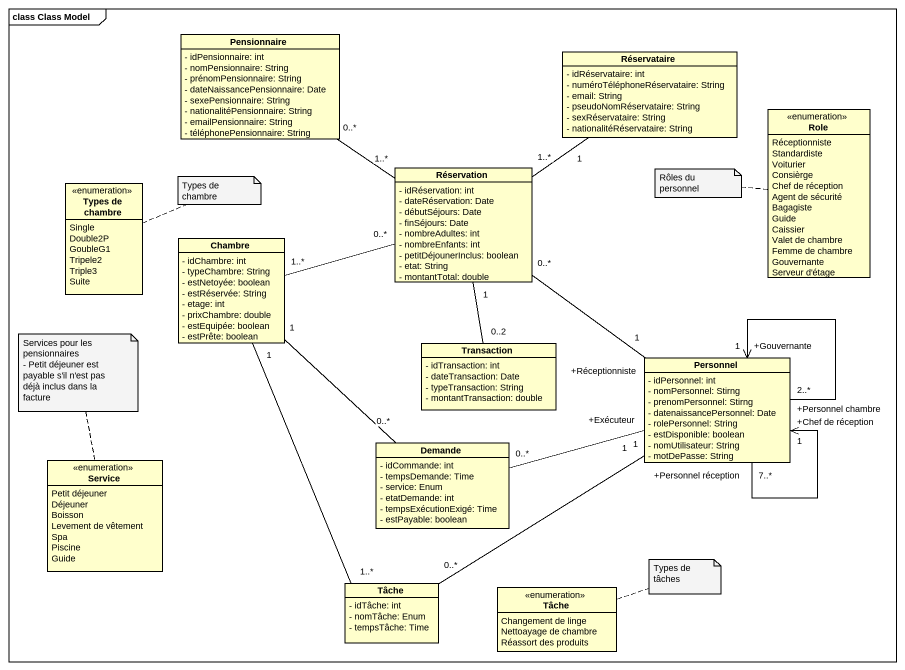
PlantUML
@startuml
mainframe class Class Model
hide circle
hide empty members
skinparam classAttributeIconSize 0
class Pensionnaire {
  - idPensionnaire: int
  - nomPensionnaire: String
  - prénomPensionnaire: String
  - dateNaissancePensionnaire: Date
  - sexePensionnaire: String
  - nationalitéPensionnaire: String
  - emailPensionnaire: String
  - téléphonePensionnaire: String
}
class Réservataire {
  - idRéservataire: int
  - numéroTéléphoneRéservataire: String
  - email: String
  - pseudoNomRéservataire: String
  - sexRéservataire: String
  - nationalitéRéservataire: String
}
enum Role {
  Réceptionniste
  Standardiste
  Voiturier
  Consièrge
  Chef de réception
  Agent de sécurité
  Bagagiste
  Guide
  Caissier
  Valet de chambre
  Femme de chambre
  Gouvernante
  Serveur d'étage
}
enum "Types de chambre" as Types_de_chambre {
  Single
  Double2P
  GoubleG1
  Tripele2
  Triple3
  Suite
}
class Réservation {
  - idRéservation: int
  - dateRéservation: Date
  - débutSéjours: Date
  - finSéjours: Date
  - nombreAdultes: int
  - nombreEnfants: int
  - petitDéjounerInclus: boolean
  - etat: String
  - montantTotal: double
}
class Chambre {
  - idChambre: int
  - typeChambre: String
  - estNetoyée: boolean
  - estRéservée: String
  - etage: int
  - prixChambre: double
  - estEquipée: boolean
  - estPrête: boolean
}
class Transaction {
  - idTransaction: int
  - dateTransaction: Date
  - typeTransaction: String
  - montantTransaction: double
}
class Personnel {
  - idPersonnel: int
  - nomPersonnel: Stirng
  - prenomPersonnel: Stirng
  - datenaissancePersonnel: Date
  - rolePersonnel: String
  - estDisponible: boolean
  - nomUtilisateur: String
  - motDePasse: String
}
enum Service {
  Petit déjeuner
  Déjeuner
  Boisson
  Levement de vêtement
  Spa
  Piscine
  Guide
}
class Demande {
  - idCommande: int
  - tempsDemande: Time
  - service: Enum
  - etatDemande: int
  - tempsExécutionExigé: Time
  - estPayable: boolean
}
class Tâche {
  - idTâche: int
  - nomTâche: Enum
  - tempsTâche: Time
}
enum "Tâche" as Tâche_2 {
  Changement de linge
  Nettoayage de chambre
  Réassort des produits
}
Réservation "1..*" -up- "0..*" Pensionnaire
Réservation "1..*" -up- "1" Réservataire
Réservation "0..*" -left- "1..*" Chambre
Réservation "0..*" -- "+Réceptionniste\n1" Personnel
Transaction "0..2" -up- "1" Réservation
Personnel "+Personnel réception\n7..*" --> "+Chef de réception\n1" Personnel
Personnel "+Personnel chambre\n2..*" --> "+Gouvernante\n1" Personnel
Demande "0..*" -up- "1" Chambre
Demande "0..*" -right- "+Exécuteur\n1" Personnel
Tâche "1..*" -up- "1" Chambre
Tâche "0..*" -up- "1" Personnel
note right of Types_de_chambre : Types de chambre
note left of Role : Rôles du personnel
note top of Service
  Services pour les pensionnaires
  - Petit déjeuner est payable s'il n'est pas déjà inclus dans la facture
end note
note right of Tâche_2 : Types de tâches
@enduml
